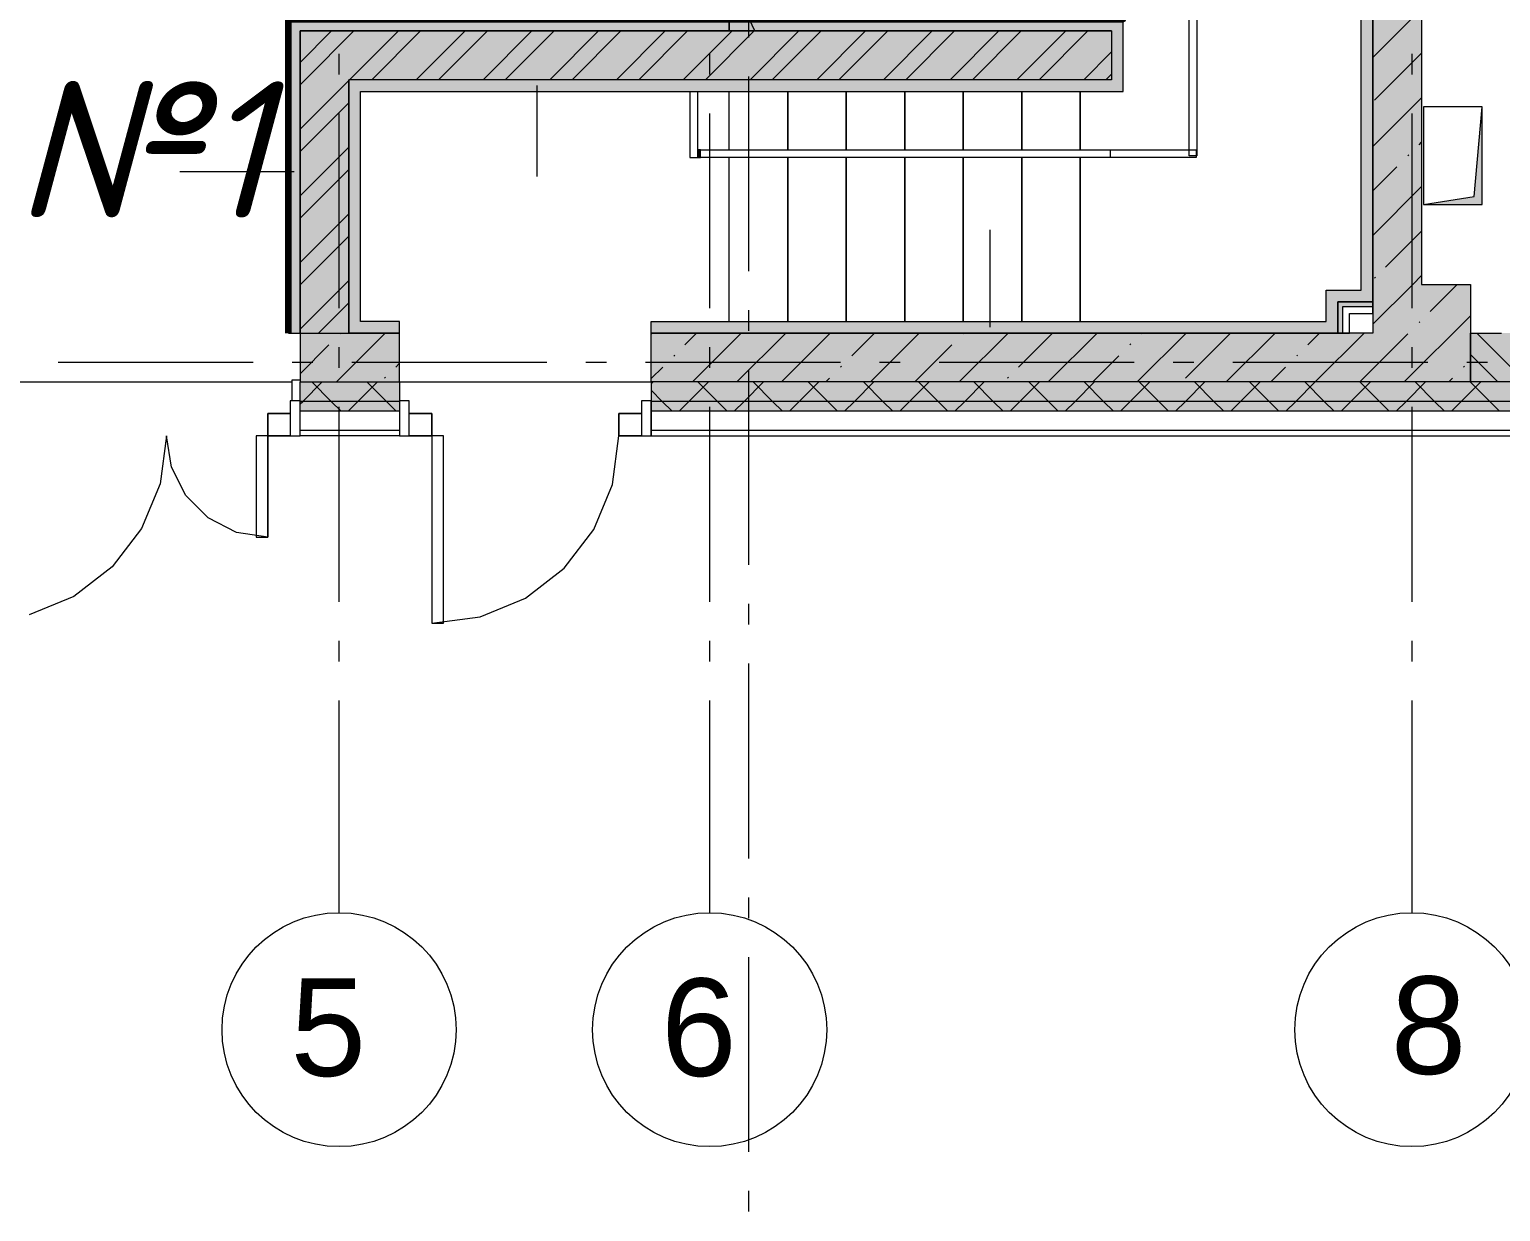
# Model space of a CAD drawing. Header units: millimetres. Extents: x -537608 to 253996, y -217170 to 186033.
# Drawn here: x -359614 to -352071, y -159156 to -153092 of the extents above; entities that cross this region are included whole.
import ezdxf

# ---------------------------------------------------------------- set-up
doc = ezdxf.new("R2010")
doc.units = ezdxf.units.MM
doc.layers.add('16) Лак 1.6м', color=160, linetype='Continuous', lineweight=90)
doc.layers.add('PDF _Геометрия', color=7, linetype='Continuous')
doc.layers.add('PDF _Текст', color=7, linetype='Continuous')
doc.layers.add('PDF _Сплошная заливка', color=7, linetype='Continuous', true_color=0xffffff)
doc.styles.add('PDF ArialMT', font='arial.ttf')
doc.styles.add('PDF ISOCPEUR Italic', font='isocpeui.ttf')

msp = doc.modelspace()

# ---------------------------------------------------------------- hatches: boundary and pattern name
at = {"layer": 'PDF _Сплошная заливка', "transparency": 33554559}
for points in [[(-352726.1941, -154399.6335), (-352476.2016, -154399.6335), (-352476.2016, -151249.6325), (-352726.1941, -151249.6325), (-352726.1941, -153981.084)], [(-354066.2018, -153349.6331), (-354066.2018, -153099.6342), (-358226.2012, -153099.6342), (-358226.2012, -153349.6331), (-354160.7768, -153349.6331)], [(-352726.1941, -154899.6335), (-352226.2005, -154899.6335), (-352226.2005, -154399.6335), (-352726.1941, -154399.6335), (-352726.1941, -154649.6346)]]:
    msp.add_hatch(color=256, dxfattribs=at).paths.add_polyline_path(points)
at = {"layer": 'PDF _Сплошная заливка', "true_color": 0x56bc34, "transparency": 33554559}
for points in [[(-354066.2018, -153099.6342), (-354066.2018, -153039.6335), (-358286.1998, -153039.6335), (-358286.1998, -153099.6342), (-354160.7768, -153099.6342)], [(-358286.1998, -154649.6346), (-358226.2012, -154649.6346), (-358226.2012, -153099.6342), (-358286.1998, -153099.6342), (-358286.1998, -153981.084)], [(-357976.2002, -154589.6339), (-357916.2016, -154589.6339), (-357916.2016, -153349.6331), (-357976.2002, -153349.6331), (-357976.2002, -153981.084)], [(-354006.1946, -153409.6339), (-354006.1946, -153349.6331), (-357916.2016, -153349.6331), (-357916.2016, -153409.6339), (-354160.7768, -153409.6339)], [(-352786.2013, -154489.6335), (-352786.2013, -154429.6349), (-352966.1969, -154429.6349), (-352966.1969, -154489.6335), (-352906.1984, -154489.6335)]]:
    msp.add_hatch(color=85, dxfattribs=at).paths.add_polyline_path(points)
at = {"layer": 'PDF _Сплошная заливка', "true_color": 0x77b143, "transparency": 33554559}
for points in [[(-352906.1984, -154649.6346), (-352881.1983, -154649.6346), (-352881.1983, -154489.6335), (-352906.1984, -154489.6335), (-352906.1984, -154589.6339)], [(-352726.1941, -154514.6336), (-352726.1941, -154489.6335), (-352881.1983, -154489.6335), (-352881.1983, -154514.6336), (-352846.1998, -154514.6336)]]:
    msp.add_hatch(color=75, dxfattribs=at).paths.add_polyline_path(points)
at = {"layer": 'PDF _Сплошная заливка', "true_color": 0x56bc34, "transparency": 33554559}
h = msp.add_hatch(color=85, dxfattribs=at)
h.paths.add_polyline_path([(-352906.1984, -154649.6346), (-352906.1984, -154589.6339), (-356426.2019, -154589.6339), (-356426.2019, -154649.6346), (-353317.5075, -154649.6346)], flags=0)
h.paths.add_polyline_path([(-357716.2007, -154649.6346), (-357716.2007, -154589.6339), (-357976.2002, -154589.6339), (-357976.2002, -154649.6346)], flags=0)
at = {"layer": 'PDF _Сплошная заливка', "transparency": 33554559}
h = msp.add_hatch(color=256, dxfattribs=at)
h.paths.add_polyline_path([(-353317.5075, -154899.6335), (-352726.1941, -154899.6335), (-352726.1941, -154649.6346), (-356426.2019, -154649.6346), (-356426.2019, -154899.6335)], flags=0)
h.paths.add_polyline_path([(-357716.2007, -154899.6335), (-357716.2007, -154649.6346), (-358226.2012, -154649.6346), (-358226.2012, -154899.6335)], flags=0)
h.paths.add_polyline_path([(-360031.2041, -154899.6335), (-360026.2006, -154899.6335), (-360026.2006, -154649.6346), (-360031.2041, -154649.6346)], flags=0)
h = msp.add_hatch(color=256, dxfattribs=at)
h.paths.add_polyline_path([(-305672.7867, -154899.6335), (-305426.1786, -154899.6335), (-305426.1786, -154649.6346), (-306014.7318, -154649.6346), (-306014.7318, -154899.6335)], flags=0)
h.paths.add_polyline_path([(-307836.179, -154899.6335), (-307836.179, -154649.6346), (-308026.1815, -154649.6346), (-308026.1815, -154899.6335)], flags=0)
h.paths.add_polyline_path([(-311026.1819, -154899.6335), (-310834.7368, -154899.6335), (-310834.7368, -154649.6346), (-311026.1819, -154649.6346), (-311026.1819, -154694.3235)], flags=0)
h.paths.add_polyline_path([(-308624.2293, -154899.6335), (-308526.1794, -154899.6335), (-308526.1794, -154649.6346), (-309014.7322, -154649.6346), (-309014.7322, -154899.6335)], flags=0)
h.paths.add_polyline_path([(-311997.3066, -154899.6335), (-311526.1841, -154899.6335), (-311526.1841, -154649.6346), (-312014.7369, -154649.6346), (-312014.7369, -154899.6335)], flags=0)
h.paths.add_polyline_path([(-313834.7372, -154899.6335), (-313834.7372, -154649.6346), (-315014.7372, -154649.6346), (-315014.7372, -154899.6335), (-314527.1145, -154899.6335)], flags=0)
h.paths.add_polyline_path([(-317526.1848, -154899.6335), (-317526.1848, -154649.6346), (-318014.7376, -154649.6346), (-318014.7376, -154899.6335), (-317900.1918, -154899.6335)], flags=0)
h.paths.add_polyline_path([(-317026.1826, -154899.6335), (-316834.7375, -154899.6335), (-316834.7375, -154649.6346), (-317026.1826, -154649.6346), (-317026.1826, -154694.3235)], flags=0)
h.paths.add_polyline_path([(-321076.1876, -154899.6335), (-321076.1876, -154649.6346), (-321314.7393, -154649.6346), (-321314.7393, -154899.6335), (-321273.2691, -154899.6335)], flags=0)
h.paths.add_polyline_path([(-319834.7379, -154899.6335), (-319834.7379, -154649.6346), (-320026.1872, -154649.6346), (-320026.1872, -154899.6335)], flags=0)
h.paths.add_polyline_path([(-320526.1851, -154899.6335), (-320526.1851, -154649.6346), (-320576.1854, -154649.6346), (-320576.1854, -154899.6335)], flags=0)
h.paths.add_polyline_path([(-324314.7397, -154899.6335), (-323134.7396, -154899.6335), (-323134.7396, -154649.6346), (-324314.7397, -154649.6346), (-324314.7397, -154694.3235)], flags=0)
h.paths.add_polyline_path([(-327076.1883, -154899.6335), (-327076.1883, -154649.6346), (-327314.74, -154649.6346), (-327314.74, -154899.6335), (-327176.1543, -154899.6335)], flags=0)
h.paths.add_polyline_path([(-326576.186, -154899.6335), (-326134.7399, -154899.6335), (-326134.7399, -154649.6346), (-326576.186, -154649.6346), (-326576.186, -154694.3235)], flags=0)
h.paths.add_polyline_path([(-329576.1907, -154899.6335), (-329134.7403, -154899.6335), (-329134.7403, -154649.6346), (-329576.1907, -154649.6346), (-329576.1907, -154694.3235)], flags=0)
h.paths.add_polyline_path([(-332235.7745, -154899.6335), (-332134.7406, -154899.6335), (-332134.7406, -154649.6346), (-333314.7407, -154649.6346), (-333314.7407, -154899.6335), (-333079.0438, -154899.6335)], flags=0)
h.paths.add_polyline_path([(-330314.7403, -154899.6335), (-330076.1887, -154899.6335), (-330076.1887, -154649.6346), (-330314.7403, -154649.6346), (-330314.7403, -154694.3235)], flags=0)
h.paths.add_polyline_path([(-335134.7453, -154899.6335), (-335134.7453, -154649.6346), (-335576.1957, -154649.6346), (-335576.1957, -154899.6335)], flags=0)
h.paths.add_polyline_path([(-336076.1894, -154899.6335), (-336076.1894, -154649.6346), (-336314.7453, -154649.6346), (-336314.7453, -154899.6335)], flags=0)
h.paths.add_polyline_path([(-339076.194, -154899.6335), (-339076.194, -154649.6346), (-339314.75, -154649.6346), (-339314.75, -154899.6335)], flags=0)
h.paths.add_polyline_path([(-338576.1918, -154899.6335), (-338134.7413, -154899.6335), (-338138.6597, -154649.6346), (-338576.1918, -154649.6346), (-338576.1918, -154694.3235)], flags=0)
h.paths.add_polyline_path([(-341134.746, -154899.6335), (-341134.746, -154649.6346), (-342314.746, -154649.6346), (-342314.746, -154899.6335), (-341511.737, -154899.6335)], flags=0)
h.paths.add_polyline_path([(-344134.7507, -154899.6335), (-344134.7507, -154649.6346), (-344576.1925, -154649.6346), (-344576.1925, -154899.6335)], flags=0)
h.paths.add_polyline_path([(-345314.7507, -154899.6335), (-345076.1948, -154899.6335), (-345076.1948, -154649.6346), (-345314.7507, -154649.6346), (-345314.7507, -154694.3235)], flags=0)
h.paths.add_polyline_path([(-348313.6962, -154899.6335), (-348276.2003, -154899.6335), (-348276.2003, -154649.6346), (-348313.6962, -154649.6346), (-348313.6962, -154694.3235)], flags=0)
h.paths.add_polyline_path([(-347576.1972, -154899.6335), (-347134.7467, -154899.6335), (-347134.7467, -154649.6346), (-347576.1972, -154649.6346), (-347576.1972, -154694.3235)], flags=0)
h.paths.add_polyline_path([(-348076.1994, -154899.6335), (-348076.1994, -154649.6346), (-348241.1932, -154649.6346), (-348241.1932, -154899.6335)], flags=0)
h.paths.add_polyline_path([(-349313.7005, -154899.6335), (-349313.7005, -154649.6346), (-352226.2005, -154649.6346), (-352226.2005, -154899.6335), (-349944.4302, -154899.6335)], flags=0)
h = msp.add_hatch(color=256, dxfattribs=at)
h.paths.add_polyline_path([(-306076.1815, -154999.634), (-305426.1786, -154999.634), (-305426.1786, -154899.6335), (-306076.1815, -154899.6335)], flags=0)
h.paths.add_polyline_path([(-308624.2293, -154999.634), (-307776.1804, -154999.634), (-307776.1804, -154899.6335), (-309076.1819, -154899.6335), (-309076.1819, -154999.634)], flags=0)
h.paths.add_polyline_path([(-313776.1811, -154999.634), (-313776.1811, -154899.6335), (-315076.1826, -154899.6335), (-315076.1826, -154999.634), (-314527.1145, -154999.634)], flags=0)
h.paths.add_polyline_path([(-310776.1808, -154999.634), (-310776.1808, -154899.6335), (-312076.1822, -154899.6335), (-312076.1822, -154999.634), (-311154.0372, -154999.634)], flags=0)
h.paths.add_polyline_path([(-316776.1858, -154999.634), (-316776.1858, -154899.6335), (-318076.1829, -154899.6335), (-318076.1829, -154999.634), (-317056.9225, -154999.634)], flags=0)
h.paths.add_polyline_path([(-319776.1861, -154999.634), (-319776.1861, -154899.6335), (-321376.1846, -154899.6335), (-321376.1846, -154999.634), (-320429.9997, -154999.634)], flags=0)
h.paths.add_polyline_path([(-323076.1878, -154999.634), (-323076.1878, -154899.6335), (-324376.1892, -154899.6335), (-324376.1892, -154999.634), (-323803.077, -154999.634)], flags=0)
h.paths.add_polyline_path([(-326332.885, -154999.634), (-326076.1882, -154999.634), (-326076.1882, -154899.6335), (-327376.1896, -154899.6335), (-327376.1896, -154999.634), (-327176.1543, -154999.634)], flags=0)
h.paths.add_polyline_path([(-329076.1885, -154999.634), (-329076.1885, -154899.6335), (-330376.19, -154899.6335), (-330376.19, -154999.634), (-329705.9622, -154999.634)], flags=0)
h.paths.add_polyline_path([(-333079.0438, -154999.634), (-332076.1889, -154999.634), (-332076.1889, -154899.6335), (-333376.1946, -154899.6335), (-333376.1946, -154999.634)], flags=0)
h.paths.add_polyline_path([(-335076.1935, -154999.634), (-335076.1935, -154899.6335), (-336376.1907, -154899.6335), (-336376.1907, -154999.634), (-335608.8518, -154999.634)], flags=0)
h.paths.add_polyline_path([(-338138.6597, -154999.634), (-338076.1896, -154999.634), (-338076.1896, -154899.6335), (-339376.1953, -154899.6335), (-339376.1953, -154999.634), (-338981.929, -154999.634)], flags=0)
h.paths.add_polyline_path([(-341511.737, -154999.634), (-341076.1943, -154999.634), (-341076.1943, -154899.6335), (-342376.1914, -154899.6335), (-342376.1914, -154999.634), (-342355.0063, -154999.634)], flags=0)
h.paths.add_polyline_path([(-344884.8143, -154999.634), (-344076.1989, -154999.634), (-344076.1989, -154899.6335), (-345376.1961, -154899.6335), (-345376.1961, -154999.634), (-345306.449, -154999.634)], flags=0)
h.paths.add_polyline_path([(-347414.6222, -154999.634), (-347076.195, -154999.634), (-347076.195, -154899.6335), (-348376.2007, -154899.6335), (-348376.2007, -154999.634), (-348257.8915, -154999.634)], flags=0)
h.paths.add_polyline_path([(-349944.4302, -154999.634), (-349251.196, -154999.634), (-349251.196, -154899.6335), (-356426.2019, -154899.6335), (-356426.2019, -154999.634), (-351630.9688, -154999.634)], flags=0)
h = msp.add_hatch(color=256, dxfattribs=at)
h.paths.add_polyline_path([(-306076.1815, -155049.6342), (-305326.1782, -155049.6342), (-305326.1782, -154999.634), (-306076.1815, -154999.634)], flags=0)
h.paths.add_polyline_path([(-308624.2293, -155049.6342), (-307776.1804, -155049.6342), (-307776.1804, -154999.634), (-309076.1819, -154999.634), (-309076.1819, -155049.6342)], flags=0)
h.paths.add_polyline_path([(-312076.1822, -155049.6342), (-310776.1808, -155049.6342), (-310776.1808, -154999.634), (-312076.1822, -154999.634)], flags=0)
h.paths.add_polyline_path([(-316776.1858, -155049.6342), (-316776.1858, -154999.634), (-318076.1829, -154999.634), (-318076.1829, -155049.6342), (-317056.9225, -155049.6342)], flags=0)
h.paths.add_polyline_path([(-313776.1811, -155049.6342), (-313776.1811, -154999.634), (-315076.1826, -154999.634), (-315076.1826, -155049.6342), (-314527.1145, -155049.6342)], flags=0)
h.paths.add_polyline_path([(-320429.9997, -155049.6342), (-319776.1861, -155049.6342), (-319776.1861, -154999.634), (-321376.1846, -154999.634), (-321376.1846, -155049.6342), (-321273.2691, -155049.6342)], flags=0)
h.paths.add_polyline_path([(-323076.1878, -155049.6342), (-323076.1878, -154999.634), (-324376.1892, -154999.634), (-324376.1892, -155049.6342), (-323803.077, -155049.6342)], flags=0)
h.paths.add_polyline_path([(-326332.885, -155049.6342), (-326076.1882, -155049.6342), (-326076.1882, -154999.634), (-327376.1896, -154999.634), (-327376.1896, -155049.6342), (-327176.1543, -155049.6342)], flags=0)
h.paths.add_polyline_path([(-330376.19, -155049.6342), (-329076.1885, -155049.6342), (-329076.1885, -154999.634), (-330376.19, -154999.634)], flags=0)
h.paths.add_polyline_path([(-332235.7745, -155049.6342), (-332076.1889, -155049.6342), (-332076.1889, -154999.634), (-333376.1946, -154999.634), (-333376.1946, -155049.6342), (-333079.0438, -155049.6342)], flags=0)
h.paths.add_polyline_path([(-335076.1935, -155049.6342), (-335076.1935, -154999.634), (-336376.1907, -154999.634), (-336376.1907, -155049.6342), (-335608.8518, -155049.6342)], flags=0)
h.paths.add_polyline_path([(-338138.6597, -155049.6342), (-338076.1896, -155049.6342), (-338076.1896, -154999.634), (-339376.1953, -154999.634), (-339376.1953, -155049.6342), (-338981.929, -155049.6342)], flags=0)
h.paths.add_polyline_path([(-341511.737, -155049.6342), (-341076.1943, -155049.6342), (-341076.1943, -154999.634), (-342376.1914, -154999.634), (-342376.1914, -155049.6342), (-342355.0063, -155049.6342)], flags=0)
h.paths.add_polyline_path([(-347414.6222, -155049.6342), (-347076.195, -155049.6342), (-347076.195, -154999.634), (-348376.2007, -154999.634), (-348376.2007, -155049.6342), (-348257.8915, -155049.6342)], flags=0)
h.paths.add_polyline_path([(-345376.1961, -155049.6342), (-344076.1989, -155049.6342), (-344076.1989, -154999.634), (-345376.1961, -154999.634)], flags=0)
h.paths.add_polyline_path([(-349944.4302, -155049.6342), (-349251.196, -155049.6342), (-349251.196, -154999.634), (-356426.2019, -154999.634), (-356426.2019, -155049.6342), (-351630.9688, -155049.6342)], flags=0)

# ---------------------------------------------------------------- linework, layer by layer
at = {"layer": '16) Лак 1.6м'}
msp.add_lwpolyline([(-358286.1998, -154649.6346), (-358286.1998, -153039.6335), (-354006.1946, -153039.6335), (-354006.1946, -153039.6335)], dxfattribs=at)
at = {"layer": 'PDF _Геометрия', "lineweight": 9}
for p, q in [((-352476.2016, -151249.6325), (-352476.2016, -154399.6335)), ((-352786.2013, -154429.6349), (-352786.2013, -151309.6332)), ((-352726.1941, -154399.6335), (-352726.1941, -151309.6332)), ((-352726.1941, -151309.6332), (-352726.1941, -154399.6335)), ((-353668.3357, -153739.6344), (-353668.3357, -152149.6343)), ((-353628.3339, -152149.6343), (-353628.3339, -153739.6344)), ((-352726.1941, -153235.7634), (-352476.2016, -152985.7622)), ((-358286.1998, -153039.6335), (-358286.1998, -153099.6342)), ((-358286.1998, -153099.6342), (-358286.1998, -154649.6346)), ((-358226.2012, -153261.3986), (-358064.4368, -153099.6342)), ((-354066.2018, -153099.6342), (-358226.2012, -153099.6342)), ((-358226.2012, -153099.6342), (-358226.2012, -153349.6331)), ((-358226.2012, -153349.6331), (-358226.2012, -153099.6342)), ((-358226.2012, -153099.6342), (-354066.2018, -153099.6342)), ((-358200.383, -153349.6331), (-357950.3905, -153099.6342)), ((-357972.2904, -153349.6331), (-357722.2893, -153099.6342)), ((-357858.2355, -153349.6331), (-357608.2343, -153099.6342)), ((-357630.1428, -153349.6331), (-357380.1417, -153099.6342)), ((-357516.0879, -153349.6331), (-357266.0868, -153099.6342)), ((-357287.9952, -153349.6331), (-357037.9942, -153099.6342)), ((-357173.9403, -153349.6331), (-356923.9392, -153099.6342)), ((-356945.8476, -153349.6331), (-356695.8465, -153099.6342)), ((-356831.7927, -153349.6331), (-356581.7916, -153099.6342)), ((-356603.7001, -153349.6331), (-356353.699, -153099.6342)), ((-356489.6451, -153349.6331), (-356239.644, -153099.6342)), ((-356261.5525, -153349.6331), (-356011.5514, -153099.6342)), ((-356147.4976, -153349.6331), (-355897.4965, -153099.6342)), ((-355919.3964, -153349.6331), (-355669.4038, -153099.6342)), ((-355805.35, -153349.6331), (-355555.3489, -153099.6342)), ((-355577.2488, -153349.6331), (-355327.2563, -153099.6342)), ((-355463.2025, -153349.6331), (-355213.2014, -153099.6342)), ((-355235.1012, -153349.6331), (-354985.1087, -153099.6342)), ((-355121.0548, -153349.6331), (-354871.0538, -153099.6342)), ((-354892.9536, -153349.6331), (-354642.9525, -153099.6342)), ((-354778.9073, -153349.6331), (-354528.9062, -153099.6342)), ((-354550.8061, -153349.6331), (-354300.8049, -153099.6342)), ((-354436.7597, -153349.6331), (-354186.7586, -153099.6342)), ((-354066.2018, -153099.6342), (-354066.2018, -153349.6331)), ((-354006.1946, -153349.6331), (-354006.1946, -153039.6335)), ((-354208.6585, -153349.6331), (-354066.2018, -153207.1721)), ((-352717.5565, -153455.2226), (-352476.2016, -153213.8613)), ((-354094.6122, -153349.6331), (-354066.2018, -153321.2206)), ((-358226.2012, -153375.4471), (-358200.383, -153349.6331)), ((-358226.2012, -153349.6331), (-358226.2012, -154649.6346)), ((-358226.2012, -154649.6346), (-358226.2012, -153349.6331)), ((-358226.2012, -153603.5462), (-357976.2002, -153353.5472)), ((-357976.2002, -154589.6339), (-357976.2002, -153349.6331)), ((-357916.2016, -153349.6331), (-357976.2002, -153349.6331)), ((-357976.2002, -153349.6331), (-357976.2002, -154589.6339)), ((-354066.2018, -153349.6331), (-357916.2016, -153349.6331)), ((-354066.2018, -153349.6331), (-357916.2016, -153349.6331)), ((-357916.2016, -154589.6339), (-357916.2016, -153409.6339)), ((-357916.2016, -153409.6339), (-354006.1946, -153409.6339)), ((-357013.1232, -153379.6346), (-357013.1232, -153845.7837)), ((-356227.3033, -153409.6339), (-356227.3033, -153749.1957)), ((-356187.3014, -153709.196), (-356187.3014, -153409.6339)), ((-354006.1946, -153409.6339), (-354006.1946, -153349.6331)), ((-358226.2012, -153717.5968), (-357976.2002, -153467.5957)), ((-352726.1941, -153691.9594), (-352476.2016, -153441.9604)), ((-358226.2012, -153945.6937), (-357976.2002, -153695.6948)), ((-356187.3014, -153749.1957), (-356187.3014, -153709.196)), ((-356187.3014, -153709.196), (-356182.2291, -153709.196)), ((-356182.2291, -153709.196), (-356187.3014, -153709.196)), ((-356184.3045, -153712.1972), (-356184.3045, -153746.1967)), ((-356172.3685, -153709.196), (-356182.2291, -153709.196)), ((-356182.2291, -153709.196), (-356182.2291, -153749.1957)), ((-356172.3685, -153749.1957), (-356172.3685, -153709.196)), ((-356172.3685, -153709.196), (-354072.3678, -153709.196)), ((-354072.3678, -153709.196), (-354072.3678, -153749.1957)), ((-354072.3678, -153709.196), (-353632.3728, -153709.196)), ((-353632.3728, -153709.196), (-353632.3728, -153749.1957)), ((-352489.4638, -153683.3196), (-352476.2016, -153670.0596)), ((-356227.3033, -153749.1957), (-356187.3014, -153749.1957)), ((-356187.3014, -153749.1957), (-356182.2291, -153749.1957)), ((-356182.2291, -153749.1957), (-356187.3014, -153749.1957)), ((-356182.2291, -153749.1957), (-356172.3685, -153749.1957)), ((-354072.3678, -153749.1957), (-356172.3685, -153749.1957)), ((-353632.3728, -153749.1957), (-354072.3678, -153749.1957)), ((-353628.3339, -153739.6344), (-353668.3357, -153739.6344)), ((-352546.4827, -153740.3449), (-352541.7462, -153735.6041)), ((-358256.2048, -153822.9322), (-358843.2036, -153822.9322)), ((-358226.2012, -154059.7444), (-357976.2002, -153809.7433)), ((-352726.1941, -153920.0585), (-352603.5102, -153797.3702)), ((-352726.1941, -154148.1576), (-352476.2016, -153898.1565)), ((-358226.2012, -154287.8413), (-357976.2002, -154037.8423)), ((-358226.2012, -154401.8919), (-357976.2002, -154151.8908)), ((-354688.3454, -154619.6353), (-354688.3454, -154119.6353)), ((-352660.5376, -154310.5916), (-352476.2016, -154126.2556)), ((-358226.2012, -154629.991), (-357976.2002, -154379.9899)), ((-352717.5565, -154367.6169), (-352712.82, -154362.8739)), ((-352521.4826, -154399.6335), (-352476.2016, -154354.3547)), ((-352966.1969, -154489.6335), (-352966.1969, -154429.6349)), ((-352966.1969, -154429.6349), (-352786.2013, -154429.6349)), ((-352726.1941, -154604.3537), (-352521.4826, -154399.6335)), ((-352726.1941, -154489.6335), (-352726.1941, -154399.6335)), ((-352726.1941, -154399.6335), (-352726.1941, -154649.6346)), ((-352476.2016, -154399.6335), (-352226.2005, -154399.6335)), ((-352432.4364, -154538.6907), (-352293.3813, -154399.6335)), ((-352226.2005, -154399.6335), (-352226.2005, -154899.6335)), ((-358131.7985, -154649.6346), (-357976.2002, -154494.0384)), ((-352966.1969, -154589.6339), (-352966.1969, -154489.6335)), ((-352881.1983, -154489.6335), (-352906.1984, -154489.6335)), ((-352906.1984, -154489.6335), (-352906.1984, -154589.6339)), ((-352906.1984, -154589.6339), (-352906.1984, -154489.6335)), ((-352906.1984, -154489.6335), (-352786.2013, -154489.6335)), ((-352846.1998, -154489.6335), (-352881.1983, -154489.6335)), ((-352846.1998, -154514.6336), (-352881.1983, -154514.6336)), ((-352881.1983, -154514.6336), (-352881.1983, -154649.6346)), ((-352786.2013, -154489.6335), (-352846.1998, -154489.6335)), ((-352726.1941, -154514.6336), (-352846.1998, -154514.6336)), ((-352726.1941, -154489.6335), (-352786.2013, -154489.6335)), ((-352786.2013, -154489.6335), (-352726.1941, -154489.6335)), ((-352726.1941, -154514.6336), (-352726.1941, -154489.6335)), ((-352726.1941, -154549.6342), (-352726.1941, -154514.6336)), ((-357976.2002, -154649.6346), (-357976.2002, -154589.6339)), ((-357976.2002, -154589.6339), (-357976.2002, -154649.6346)), ((-357716.2007, -154589.6339), (-357916.2016, -154589.6339)), ((-357716.2007, -154649.6346), (-357716.2007, -154589.6339)), ((-356426.2019, -154649.6346), (-356426.2019, -154589.6339)), ((-356426.2019, -154589.6339), (-352966.1969, -154589.6339)), ((-352906.1984, -154649.6346), (-352906.1984, -154589.6339)), ((-352906.1984, -154589.6339), (-352906.1984, -154649.6346)), ((-352846.1998, -154649.6346), (-352846.1998, -154549.6342)), ((-352846.1998, -154549.6342), (-352726.1941, -154549.6342)), ((-352565.2823, -154899.6335), (-352226.2005, -154560.5518)), ((-352489.4638, -154595.7139), (-352484.7187, -154590.973)), ((-358286.1998, -154649.6346), (-358226.2012, -154649.6346)), ((-358226.2012, -154649.6346), (-357976.2002, -154649.6346)), ((-358226.2012, -154649.6346), (-358226.2012, -154899.6335)), ((-358039.6434, -154899.6335), (-357789.6509, -154649.6346)), ((-358020.8524, -154652.7392), (-358017.7436, -154649.6346)), ((-357716.2007, -154649.6346), (-357976.2002, -154649.6346)), ((-357976.2002, -154649.6346), (-357716.2007, -154649.6346)), ((-357716.2007, -154899.6335), (-357716.2007, -154649.6346)), ((-356426.2019, -154654.778), (-356421.052, -154649.6346)), ((-356426.2019, -154899.6335), (-356426.2019, -154649.6346)), ((-356426.2019, -154649.6346), (-352906.1984, -154649.6346)), ((-352906.1984, -154649.6346), (-356426.2019, -154649.6346)), ((-356253.0871, -154709.7645), (-356192.9594, -154649.6346)), ((-356214.8592, -154899.6335), (-355964.8581, -154649.6346)), ((-355986.758, -154899.6335), (-355739.8658, -154652.7392)), ((-355758.6653, -154899.6335), (-355508.6642, -154649.6346)), ((-355397.7182, -154766.7898), (-355280.563, -154649.6346)), ((-355302.4629, -154899.6335), (-355052.4617, -154649.6346)), ((-354846.269, -154899.6335), (-354596.2679, -154649.6346)), ((-354827.4693, -154652.7392), (-354824.3691, -154649.6346)), ((-354542.3492, -154823.813), (-354368.1666, -154649.6346)), ((-354390.0664, -154899.6335), (-354140.074, -154649.6346)), ((-353933.8725, -154899.6335), (-353683.8714, -154649.6346)), ((-353915.073, -154652.7392), (-353911.9727, -154649.6346)), ((-353686.9803, -154880.8383), (-353455.7702, -154649.6346)), ((-353477.6787, -154899.6335), (-353227.6776, -154649.6346)), ((-353059.704, -154709.7645), (-352999.5763, -154649.6346)), ((-353021.4762, -154899.6335), (-352771.4751, -154649.6346)), ((-352906.1984, -154649.6346), (-352881.1983, -154649.6346)), ((-352726.1941, -154649.6346), (-352906.1984, -154649.6346)), ((-352881.1983, -154649.6346), (-352846.1998, -154649.6346)), ((-352726.1941, -154832.4528), (-352546.4827, -154652.7392)), ((-352226.2005, -154899.6335), (-352226.2005, -154649.6346)), ((-352226.2005, -154649.6346), (-352066.2016, -154649.6346)), ((-351943.6209, -154899.6335), (-352193.622, -154649.6346)), ((-358226.2012, -154858.088), (-358077.8799, -154709.7645)), ((-356310.1146, -154766.7898), (-356305.3695, -154762.0468)), ((-355074.3616, -154899.6335), (-354884.4968, -154709.7645)), ((-354161.9738, -154899.6335), (-354029.1279, -154766.7898)), ((-353972.1005, -154709.7645), (-353967.3553, -154705.0236)), ((-353116.7315, -154766.7898), (-353111.9864, -154762.0468)), ((-352085.0356, -154899.6335), (-352226.2005, -154758.4751)), ((-357735.7237, -154823.813), (-357716.2007, -154804.2856)), ((-356426.2019, -154882.8771), (-356367.1334, -154823.813)), ((-355454.7456, -154823.813), (-355450.0005, -154819.0721)), ((-353249.5774, -154899.6335), (-353173.7589, -154823.813)), ((-352793.3836, -154899.6335), (-352726.1941, -154832.4528)), ((-352261.3626, -154823.813), (-352256.6175, -154819.0721)), ((-358266.2031, -154996.635), (-358266.2031, -154889.6352)), ((-358266.2031, -154889.6352), (-358226.2012, -154889.6352)), ((-358226.2012, -154899.6335), (-357716.2007, -154899.6335)), ((-358226.2012, -154999.634), (-358226.2012, -154899.6335)), ((-358226.2012, -154899.6335), (-357716.2007, -154899.6335)), ((-358212.7324, -154999.634), (-358112.7319, -154899.6335)), ((-358066.1592, -154999.634), (-358166.1597, -154899.6335)), ((-357929.8944, -154999.634), (-357829.8939, -154899.6335)), ((-357783.3212, -154999.634), (-357883.3216, -154899.6335)), ((-357792.7512, -154880.8383), (-357788.0146, -154876.0974)), ((-357716.2007, -154899.6335), (-357716.2007, -154999.634)), ((-356426.2019, -154910.1572), (-356415.6783, -154899.6335)), ((-356426.2019, -154899.6335), (-356426.2019, -154999.634)), ((-352726.1941, -154899.6335), (-356426.2019, -154899.6335)), ((-352726.1941, -154899.6335), (-356426.2019, -154899.6335)), ((-356232.8321, -154999.634), (-356132.8316, -154899.6335)), ((-356086.2589, -154999.634), (-356186.2594, -154899.6335)), ((-355949.9941, -154999.634), (-355849.9937, -154899.6335)), ((-355803.421, -154999.634), (-355903.4214, -154899.6335)), ((-355667.1475, -154999.634), (-355567.1471, -154899.6335)), ((-355520.5744, -154999.634), (-355620.5748, -154899.6335)), ((-355530.5641, -154899.6335), (-355511.7645, -154880.8383)), ((-355384.3096, -154999.634), (-355284.3091, -154899.6335)), ((-355237.7278, -154999.634), (-355337.7282, -154899.6335)), ((-355101.463, -154999.634), (-355001.4625, -154899.6335)), ((-354954.8898, -154999.634), (-355054.8903, -154899.6335)), ((-354818.6164, -154999.634), (-354718.6246, -154899.6335)), ((-354672.0432, -154999.634), (-354772.0437, -154899.6335)), ((-354599.3681, -154880.8383), (-354594.6316, -154876.0974)), ((-354535.7784, -154999.634), (-354435.778, -154899.6335)), ((-354389.2053, -154999.634), (-354489.2057, -154899.6335)), ((-354252.9318, -154999.634), (-354152.9314, -154899.6335)), ((-354106.3587, -154999.634), (-354206.3591, -154899.6335)), ((-353970.0939, -154999.634), (-353870.0935, -154899.6335)), ((-353823.5207, -154999.634), (-353923.5212, -154899.6335)), ((-353687.2473, -154999.634), (-353587.2468, -154899.6335)), ((-353540.6741, -154999.634), (-353640.6746, -154899.6335)), ((-353404.4094, -154999.634), (-353304.4089, -154899.6335)), ((-353257.8362, -154999.634), (-353357.828, -154899.6335)), ((-353121.5627, -154999.634), (-353021.5623, -154899.6335)), ((-352974.9896, -154999.634), (-353074.99, -154899.6335)), ((-352838.7248, -154999.634), (-352738.7244, -154899.6335)), ((-352692.143, -154999.634), (-352792.1435, -154899.6335)), ((-349251.196, -154899.6335), (-352726.1941, -154899.6335)), ((-352226.2005, -154899.6335), (-352726.1941, -154899.6335)), ((-352555.8782, -154999.634), (-352455.8777, -154899.6335)), ((-352409.305, -154999.634), (-352509.3054, -154899.6335)), ((-352337.181, -154899.6335), (-352318.3901, -154880.8383)), ((-352273.0316, -154999.634), (-352173.0312, -154899.6335)), ((-352126.4585, -154999.634), (-352226.4589, -154899.6335)), ((-349313.7005, -154899.6335), (-352226.2005, -154899.6335)), ((-356369.1055, -154999.634), (-356426.2019, -154942.5376)), ((-358391.2037, -155177.1343), (-358391.2037, -155062.1343)), ((-358391.2037, -155062.1343), (-358276.2015, -155062.1343)), ((-358276.2015, -155062.1343), (-358391.2037, -155062.1343)), ((-358391.2037, -155062.1343), (-358391.2037, -155177.1343)), ((-358226.2012, -154996.635), (-358276.2015, -154996.635)), ((-358276.2015, -154996.635), (-358276.2015, -155176.6348)), ((-358226.2012, -155176.6348), (-358226.2012, -154996.635)), ((-358226.2012, -155013.1007), (-358212.7324, -154999.634)), ((-357716.2007, -154999.634), (-358226.2012, -154999.634)), ((-358226.2012, -155049.6342), (-358226.2012, -154999.634)), ((-357716.2007, -155049.6342), (-358226.2012, -155049.6342)), ((-358226.2012, -155149.6346), (-358226.2012, -155049.6342)), ((-358016.159, -155049.6342), (-358066.1592, -154999.634)), ((-357979.8946, -155049.6342), (-357929.8944, -154999.634)), ((-357733.321, -155049.6342), (-357783.3212, -154999.634)), ((-357666.2005, -154996.635), (-357716.2007, -154996.635)), ((-357716.2007, -154996.635), (-357716.2007, -155176.6348)), ((-357716.2007, -154999.634), (-357716.2007, -155049.6342)), ((-357716.2007, -155049.6342), (-357716.2007, -155149.6346)), ((-357666.2005, -155176.6348), (-357666.2005, -154996.635)), ((-357551.1983, -155062.1343), (-357666.2005, -155062.1343)), ((-357666.2005, -155062.1343), (-357551.1983, -155062.1343)), ((-357551.1983, -155177.1343), (-357551.1983, -155062.1343)), ((-357551.1983, -155062.1343), (-357551.1983, -155177.1343)), ((-356591.1958, -155177.1343), (-356591.1958, -155062.1343)), ((-356591.1958, -155062.1343), (-356476.2021, -155062.1343)), ((-356476.2021, -155062.1343), (-356591.1958, -155062.1343)), ((-356591.1958, -155062.1343), (-356591.1958, -155177.1343)), ((-356426.2019, -154996.635), (-356476.2021, -154996.635)), ((-356476.2021, -154996.635), (-356476.2021, -155176.6348)), ((-356426.2019, -155176.6348), (-356426.2019, -154996.635)), ((-356426.2019, -154999.634), (-356426.2019, -155049.6342)), ((-349251.196, -154999.634), (-356426.2019, -154999.634)), ((-356426.2019, -155049.6342), (-356426.2019, -155149.6346)), ((-349251.196, -155049.6342), (-356426.2019, -155049.6342)), ((-356319.1053, -155049.6342), (-356369.1055, -154999.634)), ((-356282.8323, -155049.6342), (-356232.8321, -154999.634)), ((-356036.2587, -155049.6342), (-356086.2589, -154999.634)), ((-355999.9944, -155049.6342), (-355949.9941, -154999.634)), ((-355753.4207, -155049.6342), (-355803.421, -154999.634)), ((-355717.1477, -155049.6342), (-355667.1475, -154999.634)), ((-355470.5742, -155049.6342), (-355520.5744, -154999.634)), ((-355434.3098, -155049.6342), (-355384.3096, -154999.634)), ((-355187.7362, -155049.6342), (-355237.7278, -154999.634)), ((-355151.4632, -155049.6342), (-355101.463, -154999.634)), ((-354904.8896, -155049.6342), (-354954.8898, -154999.634)), ((-354868.6166, -155049.6342), (-354818.6164, -154999.634)), ((-354622.043, -155049.6342), (-354672.0432, -154999.634)), ((-354585.7787, -155049.6342), (-354535.7784, -154999.634)), ((-354339.2051, -155049.6342), (-354389.2053, -154999.634)), ((-354302.9321, -155049.6342), (-354252.9318, -154999.634)), ((-354056.3585, -155049.6342), (-354106.3587, -154999.634)), ((-354020.0941, -155049.6342), (-353970.0939, -154999.634)), ((-353773.5205, -155049.6342), (-353823.5207, -154999.634)), ((-353737.2475, -155049.6342), (-353687.2473, -154999.634)), ((-353490.6739, -155049.6342), (-353540.6741, -154999.634)), ((-353454.4096, -155049.6342), (-353404.4094, -154999.634)), ((-353207.836, -155049.6342), (-353257.8362, -154999.634)), ((-353171.5629, -155049.6342), (-353121.5627, -154999.634)), ((-352924.9893, -155049.6342), (-352974.9896, -154999.634)), ((-352888.7164, -155049.6342), (-352838.7248, -154999.634)), ((-352642.1428, -155049.6342), (-352692.143, -154999.634)), ((-352605.8784, -155049.6342), (-352555.8782, -154999.634)), ((-352359.3048, -155049.6342), (-352409.305, -154999.634)), ((-352323.0319, -155049.6342), (-352273.0316, -154999.634)), ((-352076.4582, -155049.6342), (-352126.4585, -154999.634)), ((-358911.2026, -155177.1343), (-358943.5744, -155423.0125)), ((-358885.746, -155337.8244), (-358911.2026, -155177.1343)), ((-358451.2022, -155177.1343), (-358451.2022, -155697.1353)), ((-358391.2037, -155177.1343), (-358451.2022, -155177.1343)), ((-358391.2037, -155697.1353), (-358391.2037, -155177.1343)), ((-358391.2037, -155177.1343), (-358276.2015, -155177.1343)), ((-358276.2015, -155177.1343), (-358391.2037, -155177.1343)), ((-358391.2037, -155177.1343), (-358391.2037, -155697.1353)), ((-358276.2015, -155176.6348), (-358226.2012, -155176.6348)), ((-357716.2007, -155149.6346), (-358226.2012, -155149.6346)), ((-358226.2012, -155176.6348), (-358226.2012, -155149.6346)), ((-357716.2007, -155176.6348), (-358226.2012, -155176.6348)), ((-357716.2007, -155149.6346), (-357716.2007, -155176.6348)), ((-357716.2007, -155176.6348), (-357666.2005, -155176.6348)), ((-357551.1983, -155177.1343), (-357666.2005, -155177.1343)), ((-357666.2005, -155177.1343), (-357551.1983, -155177.1343)), ((-357491.1997, -155177.1343), (-357551.1983, -155177.1343)), ((-357551.1983, -155177.1343), (-357551.1983, -156137.1347)), ((-357551.1983, -155177.1343), (-357551.1983, -156137.1347)), ((-357491.1997, -156137.1347), (-357491.1997, -155177.1343)), ((-356623.912, -155425.6004), (-356591.1958, -155177.1343)), ((-356591.1958, -155177.1343), (-356476.2021, -155177.1343)), ((-356476.2021, -155177.1343), (-356591.1958, -155177.1343)), ((-356476.2021, -155176.6348), (-356426.2019, -155176.6348)), ((-356426.2019, -155149.6346), (-356426.2019, -155176.6348)), ((-349251.196, -155149.6346), (-356426.2019, -155149.6346)), ((-356426.2019, -155176.6348), (-349251.196, -155176.6348)), ((-358811.8911, -155482.7828), (-358885.746, -155337.8244)), ((-358943.5744, -155423.0125), (-359038.4766, -155652.1343)), ((-356719.8133, -155657.1356), (-356623.912, -155425.6004)), ((-358696.8457, -155597.8239), (-358811.8911, -155482.7828)), ((-358551.8916, -155671.6853), (-358696.8457, -155597.8239)), ((-359038.4766, -155652.1343), (-359189.4504, -155848.8864)), ((-358391.2037, -155697.1353), (-358551.8916, -155671.6853)), ((-356872.3802, -155855.9567), (-356719.8133, -155657.1356)), ((-358451.2022, -155697.1353), (-358391.2037, -155697.1353)), ((-359189.4504, -155848.8864), (-359386.2047, -155999.858)), ((-357071.2013, -156008.5193), (-356872.3802, -155855.9567)), ((-359386.2047, -155999.858), (-359615.3221, -156094.7646)), ((-357302.73, -156104.4227), (-357071.2013, -156008.5193)), ((-357551.1983, -156137.1347), (-357302.73, -156104.4227)), ((-357551.1983, -156137.1347), (-357491.1997, -156137.1347))]:
    msp.add_line(p, q, dxfattribs=at)
at = {"layer": 'PDF _Геометрия', "color": 253, "lineweight": 9, "true_color": 0xaaaaaa}
for p, q in [((-355894.8612, -153099.6342), (-356220.543, -152401.2113)), ((-356026.2001, -153099.6342), (-356026.2001, -152817.9868)), ((-356026.2001, -152817.9868), (-356026.2001, -153099.6342)), ((-355926.1997, -153132.5572), (-355926.1997, -153026.7244)), ((-356026.2001, -153099.6342), (-355894.8612, -153099.6342)), ((-358026.2004, -153322.4672), (-358026.2004, -153216.6322)), ((-356126.2006, -153322.4672), (-356126.2006, -153216.6322)), ((-352526.2018, -153216.6322), (-352526.2018, -153322.4672)), ((-355926.1997, -154332.5582), (-355926.1997, -153332.558)), ((-355726.1988, -153409.6339), (-355726.1988, -153709.196)), ((-355726.1988, -153709.196), (-355726.1988, -153409.6339)), ((-355426.1975, -153409.6339), (-355426.1975, -153709.196)), ((-355426.1975, -153709.196), (-355426.1975, -153409.6339)), ((-355126.1961, -153409.6339), (-355126.1961, -153709.196)), ((-355126.1961, -153709.196), (-355126.1961, -153409.6339)), ((-354826.2034, -153409.6339), (-354826.2034, -153709.196)), ((-354826.2034, -153709.196), (-354826.2034, -153409.6339)), ((-354526.2021, -153409.6339), (-354526.2021, -153709.196)), ((-354526.2021, -153709.196), (-354526.2021, -153409.6339)), ((-354226.2007, -153409.6339), (-354226.2007, -153709.196)), ((-354226.2007, -153709.196), (-354226.2007, -153409.6339)), ((-358026.2004, -154522.466), (-358026.2004, -153522.4659)), ((-356126.2006, -154522.466), (-356126.2006, -153522.4659)), ((-352526.2018, -153522.4659), (-352526.2018, -154522.466)), ((-352166.202, -153489.6333), (-352466.1947, -153489.6333)), ((-352466.1947, -153489.6333), (-352466.1947, -153989.6334)), ((-352206.1953, -153949.6337), (-352166.202, -153489.6333)), ((-352166.202, -153989.6334), (-352166.202, -153489.6333)), ((-355726.1988, -153749.1957), (-355726.1988, -154589.6339)), ((-355726.1988, -154589.6339), (-355726.1988, -153749.1957)), ((-355426.1975, -153749.1957), (-355426.1975, -154589.6339)), ((-355426.1975, -154589.6339), (-355426.1975, -153749.1957)), ((-355126.1961, -153749.1957), (-355126.1961, -154589.6339)), ((-355126.1961, -154589.6339), (-355126.1961, -153749.1957)), ((-354826.2034, -153749.1957), (-354826.2034, -154589.6339)), ((-354826.2034, -154589.6339), (-354826.2034, -153749.1957)), ((-354526.2021, -153749.1957), (-354526.2021, -154589.6339)), ((-354526.2021, -154589.6339), (-354526.2021, -153749.1957)), ((-354226.2007, -153749.1957), (-354226.2007, -154589.6339)), ((-354226.2007, -154589.6339), (-354226.2007, -153749.1957)), ((-352466.1947, -153989.6334), (-352206.1953, -153949.6337)), ((-352466.1947, -153989.6334), (-352166.202, -153989.6334)), ((-355926.1997, -154638.3919), (-355926.1997, -154532.5569)), ((-358026.2004, -154828.2997), (-358026.2004, -154722.4669)), ((-356126.2006, -154828.2997), (-356126.2006, -154722.4669)), ((-352526.2018, -154722.4669), (-352526.2018, -154828.2997)), ((-358467.1341, -154799.6352), (-359467.1299, -154799.6352)), ((-358161.294, -154799.6352), (-358267.1332, -154799.6352)), ((-356961.2972, -154799.6352), (-357961.2931, -154799.6352)), ((-356655.4657, -154799.6352), (-356761.2963, -154799.6352)), ((-355455.4604, -154799.6352), (-356455.4648, -154799.6352)), ((-355926.1997, -155838.3907), (-355926.1997, -154838.3906)), ((-355149.6289, -154799.6352), (-355255.4596, -154799.6352)), ((-353949.6322, -154799.6352), (-354949.628, -154799.6352)), ((-353643.7921, -154799.6352), (-353749.6313, -154799.6352)), ((-352443.7954, -154799.6352), (-353443.7912, -154799.6352)), ((-352137.9639, -154799.6352), (-352243.7945, -154799.6352)), ((-358026.2004, -156028.3007), (-358026.2004, -155028.3006)), ((-356126.2006, -156028.3007), (-356126.2006, -155028.3006)), ((-352526.2018, -155028.3006), (-352526.2018, -156028.3007)), ((-355926.1997, -156144.2244), (-355926.1997, -156038.3916)), ((-358026.2004, -156334.1344), (-358026.2004, -156228.3016)), ((-356126.2006, -156334.1344), (-356126.2006, -156228.3016)), ((-352526.2018, -156228.3016), (-352526.2018, -156334.1344)), ((-355926.1997, -157344.2254), (-355926.1997, -156344.2253)), ((-358026.2004, -157622.7144), (-358026.2004, -156534.1352)), ((-356126.2006, -157622.7144), (-356126.2006, -156534.1352)), ((-352526.2018, -156534.1352), (-352526.2018, -157622.7144)), ((-355926.1997, -157650.0591), (-355926.1997, -157544.2263)), ((-355926.1997, -158850.0601), (-355926.1997, -157850.0599)), ((-355926.1997, -159155.8927), (-355926.1997, -159050.0599))]:
    msp.add_line(p, q, dxfattribs=at)
at = {"layer": 'PDF _Геометрия', "color": 9, "lineweight": 9, "true_color": 0xc0c0c0}
for p, q in [((-356026.2001, -153709.196), (-356026.2001, -153409.6339)), ((-356026.2001, -154589.6339), (-356026.2001, -153749.1957)), ((-360016.2023, -154899.6335), (-358266.2031, -154899.6335)), ((-357716.2007, -154899.6335), (-356426.2019, -154899.6335))]:
    msp.add_line(p, q, dxfattribs=at)
at = {"layer": 'PDF _Геометрия', "lineweight": 20}
for centre, radius in [((-358026.1997, -158222.7139), 600.002), ((-356126.1972, -158222.715), 599.9994), ((-352526.1962, -158222.7131), 599.9996)]:
    msp.add_circle(centre, radius, dxfattribs=at)
at = {"layer": 'PDF _Сплошная заливка', "color": 85, "lineweight": 35, "true_color": 0x56bc34, "transparency": 33554559}
for points in [[(-352726.1941, -154489.6335), (-352726.1941, -151309.6332), (-352786.2013, -154489.6335), (-352786.2013, -151309.6332)], [(-354006.1946, -153349.6331), (-354006.1946, -153039.6335), (-354066.2018, -153349.6331), (-354066.2018, -153039.6335)], [(-352906.1984, -154589.6339), (-352906.1984, -154489.6335), (-352966.1969, -154589.6339), (-352966.1969, -154489.6335)]]:
    msp.add_solid(points, dxfattribs=at)
at = {"layer": 'PDF _Сплошная заливка', "lineweight": 35, "transparency": 33554559}
for points in [[(-357976.2002, -154649.6346), (-357976.2002, -153349.6331), (-358226.2012, -154649.6346), (-358226.2012, -153349.6331)], [(-357716.2007, -154999.634), (-357716.2007, -154899.6335), (-358226.2012, -154999.634), (-358226.2012, -154899.6335)], [(-357716.2007, -155049.6342), (-357716.2007, -154999.634), (-358226.2012, -155049.6342), (-358226.2012, -154999.634)]]:
    msp.add_solid(points, dxfattribs=at)
at = {"layer": 'PDF _Сплошная заливка', "color": 254, "lineweight": 35, "true_color": 0xe2e2e2, "transparency": 33554559}
msp.add_solid([(-352166.202, -153989.6334), (-352166.202, -153489.6333), (-352466.1947, -153989.6334), (-352206.1953, -153949.6337)], dxfattribs=at)

# ---------------------------------------------------------------- texts
at = {"layer": 'PDF _Текст', "attachment_point": 4}
for s, insert, char_height, style in [('№1', (-359688.3625, -153708.322), 700, 'PDF ISOCPEUR Italic'), ('5', (-358275.857, -158213.6386), 500, 'PDF ArialMT'), ('6', (-356375.8572, -158213.6386), 500, 'PDF ArialMT'), ('8', (-352634.7452, -158203.3205), 500, 'PDF ArialMT')]:
    msp.add_mtext(s, dxfattribs=dict(at, insert=insert, char_height=char_height, style=style))

doc.saveas('drawing.dxf')
